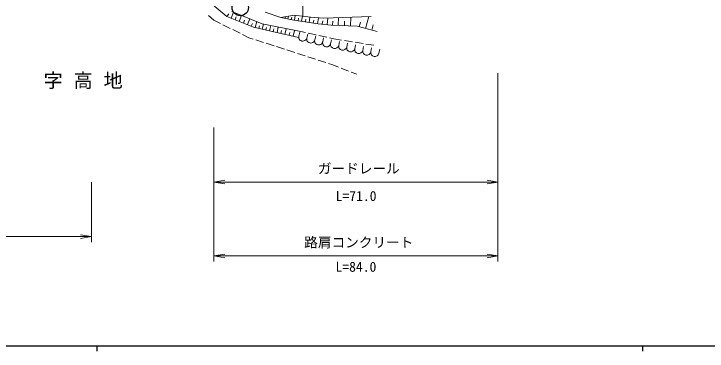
# Model space of a CAD drawing. Units: millimetres, scale not verified. Extents: x 40000 to 680000, y 20000 to 380000.
# Drawn here: x 152804 to 279815, y 204000 to 265871 of the extents above; entities that cross this region are included whole.
import ezdxf
from ezdxf.enums import TextEntityAlignment as Align

# ---------------------------------------------------------------- set-up
doc = ezdxf.new("R2010")
doc.units = ezdxf.units.MM
doc.header["$LTSCALE"] = 1000
doc.layers.add('M-BMK-HTXT', color=7, linetype='Continuous')
for name, color, linetype, lineweight in [('M-STR-HTXT', 7, 'Continuous', 13), ('M-STR-STRC', 7, 'Continuous', 25), ('M-TTL-BAND', 7, 'Continuous', 25), ('M-WORK', 1, 'Continuous', 13)]:
    doc.layers.add(name, color=color, linetype=linetype, lineweight=lineweight)
doc.styles.add('ＭＳ ゴシック', font='')
doc.styles.get('ＭＳ ゴシック').set_extended_font_data('MS Gothic')

# ---------------------------------------------------------------- blocks, each defined once
blk = doc.blocks.new('open_arrow')
at = {"color": 0, "linetype": 'Continuous', "lineweight": -2}
blk.add_lwpolyline([(7.5, 1.25), (0, 0), (7.5, -1.25)], dxfattribs=at)

msp = doc.modelspace()

# ---------------------------------------------------------------- linework, layer by layer
at = {"layer": 'M-STR-HTXT'}
for p, q in [((241489, 255000), (241489, 234000)), ((189455, 245000), (189455, 234000)), ((167040, 235000), (167040, 224000)), ((189455, 235000), (241489, 235000)), ((189455, 234000), (189455, 220456)), ((241489, 234000), (241489, 220456)), ((68422, 225000), (167040, 225000)), ((189455, 221456), (241489, 221456))]:
    msp.add_line(p, q, dxfattribs=at)
at = {"layer": 'M-STR-STRC'}
msp.add_circle((194278, 267032), 1500, dxfattribs=at)
at = {"layer": 'M-TTL-BAND'}
for p, q in [((40000, 205000), (579000, 205000)), ((168000, 205000), (168000, 204000)), ((268000, 205000), (268000, 204000))]:
    msp.add_line(p, q, dxfattribs=at)
at = {"layer": 'M-WORK'}
for p, q in [((183812, 272049), (191835, 265403)), ((205751, 265427), (205734, 269907)), ((188445, 265556), (189461, 264698)), ((191826, 265410), (192201, 265863)), ((192587, 265100), (193026, 266191)), ((198308, 264017), (192740, 266308)), ((194098, 264492), (194532, 265571)), ((198847, 266173), (201724, 265214)), ((201724, 265214), (204148, 265613)), ((204148, 265613), (207132, 265267)), ((204228, 264718), (204364, 265588)), ((189461, 264698), (190657, 264102)), ((191835, 265403), (196736, 263431)), ((193343, 264796), (193560, 265336)), ((194845, 264192), (195059, 264725)), ((195592, 263892), (196021, 264959)), ((197040, 263361), (197288, 264437)), ((201724, 265214), (204122, 264734)), ((202037, 265151), (202060, 265269)), ((202527, 265053), (202576, 265297)), ((203017, 264955), (203115, 265443)), ((203622, 264834), (203709, 265266)), ((204122, 264734), (208544, 264042)), ((204874, 264616), (204946, 265077)), ((205519, 264515), (205663, 265437)), ((206203, 264408), (206279, 264897)), ((206886, 264301), (207039, 265278)), ((207132, 265267), (209503, 265107)), ((207663, 264180), (207750, 264734)), ((208439, 264058), (208613, 265167)), ((209317, 263964), (209380, 264592)), ((209503, 265107), (218294, 265374)), ((210196, 263876), (210322, 265132)), ((211206, 263790), (211239, 264513)), ((212219, 263744), (212284, 265191)), ((213352, 263693), (213388, 264502)), ((214484, 263643), (214557, 265260)), ((216090, 263483), (216308, 264316)), ((217241, 263182), (217830, 265359)), ((191105, 263879), (192447, 263211)), ((192895, 262988), (194238, 262319)), ((196309, 263603), (196515, 264115)), ((196736, 263431), (204942, 261540)), ((197675, 263215), (197779, 263668)), ((205395, 262605), (198308, 264017)), ((198310, 263069), (198519, 263975)), ((198972, 262916), (199081, 263389)), ((199635, 262763), (199853, 263710)), ((200326, 262604), (200440, 263098)), ((201018, 262444), (201245, 263432)), ((202461, 262112), (202699, 263143)), ((208544, 264042), (210942, 263802)), ((210942, 263802), (215684, 263589)), ((215684, 263589), (219360, 262630)), ((218392, 262882), (218648, 263861)), ((194685, 262096), (195881, 261501)), ((201739, 262278), (201858, 262793)), ((203214, 261938), (203338, 262476)), ((203967, 261764), (204215, 262840)), ((205009, 261788), (205184, 262517)), ((205395, 262605), (206214, 262425)), ((206467, 261437), (206643, 262166)), ((206702, 262318), (208167, 261996)), ((207926, 261086), (208101, 261816)), ((208656, 261889), (210121, 261567)), ((195881, 261501), (196658, 261249)), ((197134, 261094), (198561, 260631)), ((199036, 260477), (200463, 260014)), ((209384, 260736), (209560, 261465)), ((210609, 261459), (211428, 261279)), ((210843, 260385), (211018, 261114)), ((211428, 261279), (212857, 261050)), ((212312, 260083), (212463, 260818)), ((213350, 260971), (214831, 260733)), ((213781, 259781), (213932, 260516)), ((215325, 260653), (216806, 260416)), ((200938, 259859), (202365, 259396)), ((202841, 259242), (204267, 258778)), ((215251, 259479), (215402, 260214)), ((216720, 259177), (216871, 259911)), ((217300, 260336), (218728, 260107)), ((218189, 258875), (218340, 259609)), ((219674, 258634), (219825, 259369)), ((204743, 258624), (206170, 258161)), ((206645, 258006), (208072, 257543)), ((208547, 257389), (209974, 256926)), ((210450, 256771), (211227, 256519)), ((211227, 256519), (212274, 256109)), ((212739, 255927), (214136, 255380)), ((214602, 255198), (215649, 254787))]:
    msp.add_line(p, q, dxfattribs=at)
for centre, start, end in [((205738, 261612), 166.48358, 346.48358), ((207197, 261262), 166.48358, 346.48358), ((208655, 260911), 166.48358, 346.48358), ((210114, 260560), 166.48358, 346.48358), ((211577, 260234), 168.38097, 348.38097), ((213047, 259932), 168.38097, 348.38097), ((214516, 259630), 168.38097, 348.38097), ((215985, 259328), 168.38097, 348.38097), ((217455, 259026), 168.38097, 348.38097), ((218939, 258785), 168.38097, 348.38097)]:
    msp.add_arc(centre, 750, start, end, dxfattribs=at)

# ---------------------------------------------------------------- block references
at = {"layer": 'M-STR-HTXT', "xscale": 267, "yscale": 267}
for p in [(189455, 235000), (189455, 221456)]:
    msp.add_blockref('open_arrow', p, dxfattribs=at)
at = {"layer": 'M-STR-HTXT', "xscale": 267, "yscale": 267, "rotation": 180}
for p in [(241489, 235000), (167040, 225000), (241489, 221456)]:
    msp.add_blockref('open_arrow', p, dxfattribs=at)

# ---------------------------------------------------------------- texts
at = {"layer": 'M-BMK-HTXT', "insert": (166500, 253500), "char_height": 2566, "attachment_point": 5, "style": 'ＭＳ ゴシック'}
msp.add_mtext('\\T1.57;字高地', dxfattribs=at)
at = {"layer": 'M-STR-HTXT', "style": 'ＭＳ ゴシック'}
for s, p in [('ガードレール', (216000, 237500)), ('路肩コンクリート', (216000, 223949))]:
    msp.add_text(s, height=1833, dxfattribs=at).set_placement(p, align=Align.MIDDLE_CENTER)
for s, p in [('L=71.0', (215500, 231000)), ('L=84.0', (215472, 218012))]:
    msp.add_text(s, height=1833, dxfattribs=at).set_placement(p, align=Align.BOTTOM_CENTER)

doc.saveas('drawing.dxf')
